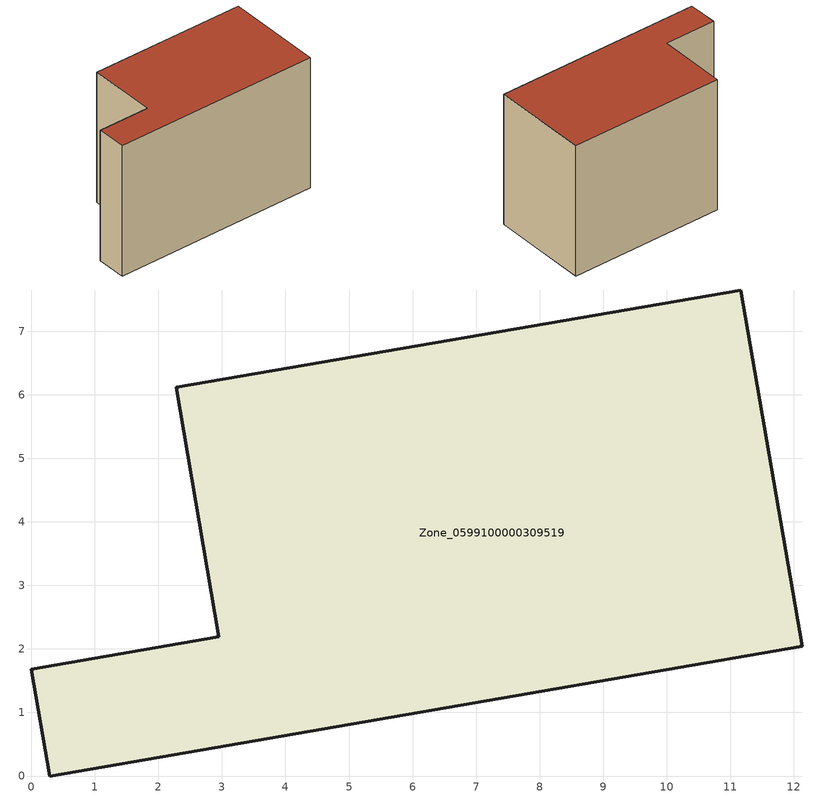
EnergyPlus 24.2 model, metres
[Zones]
Zone_0599100000309519
 floor ground (C_G): 12.13,2.04 0.29,0 0,1.68 2.95,2.19 2.28,6.12 11.17,7.65 z0
 wall outside (C_F): 12.13,2.04 11.17,7.65 2.28,6.12 2.95,2.19 0,1.68 0.29,0 12.13,2.04 z0:7.91
 roof outside (C_R): 0.29,0 12.13,2.04 11.17,7.65 2.28,6.12 2.95,2.19 0,1.68 z7.91
[BUILDING]
Pand.0599100000309519: North Axis=0; Terrain=City; Loads Convergence Tolerance Value=0.04; Temperature Convergence Tolerance Value=0.4; Solar Distribution=FullExterior; Maximum Number of Warmup Days=25; Minimum Number of Warmup Days=1
[Site:Location]
Rotterdam.The.Hague.AP_ZH_NLD Design_Conditions: Latitude=51.96; Longitude=4.45; Time Zone=1; Elevation=-4.5
[SITE:GROUNDTEMPERATURE:BUILDINGSURFACE]
18, 18, 18, 18, 18, 18, 18, 18, 18, 18, 18, 18
[MATERIAL] Thermal Absorptance=0.9; Solar Absorptance=0.7; Visible Absorptance=0.7
Name | Roughness | Thickness | Conductivity | Density | Specific Heat
G.TI.1992-2005 | MediumSmooth | 0.15 | 0.06 | 540 | 1210
F.TI.1992-2005 | Rough | 0.3 | 0.12 | 1920 | 840
R.TI.1992-2005 | MediumRough | 0.2 | 0.08 | 1500 | 1000
[CONSTRUCTION]
C_G: G.TI.1992-2005
C_F: F.TI.1992-2005
C_R: R.TI.1992-2005
[ZONE]
Zone_0599100000309519: Type=1; Multiplier=1; Ceiling Height=Autocalculate; Volume=Autocalculate; Floor Area=autocalculate; Part of Total Floor Area=Yes
[ZONEINFILTRATION:DESIGNFLOWRATE]
Infil_Zone_0599100000309519: Zone or ZoneList or Space or SpaceList=Zone_0599100000309519; Schedule=AlwaysOn; Design Flow Rate Calculation Method=Flow/Area; Flow Rate per Floor Area=0.0015; Constant Term Coefficient=1; Temperature Term Coefficient=0; Velocity Term Coefficient=0; Velocity Squared Term Coefficient=0
[HVACTEMPLATE:ZONE:IDEALLOADSAIRSYSTEM]
Zone_0599100000309519: Maximum Heating Supply Air Temperature=50; Minimum Cooling Supply Air Temperature=13; Maximum Heating Supply Air Humidity Ratio=0.0156; Minimum Cooling Supply Air Humidity Ratio=0.0077; Heating Limit=NoLimit; Cooling Limit=NoLimit; Dehumidification Control Type=ConstantSensibleHeatRatio; Cooling Sensible Heat Ratio=0.7; Dehumidification Setpoint=60; Humidification Control Type=None; Humidification Setpoint=30; Outdoor Air Method=None; Outdoor Air Flow Rate per Person=0.00944; Outdoor Air Flow Rate per Zone Floor Area=0; Outdoor Air Flow Rate per Zone=0; Demand Controlled Ventilation Type=None; Outdoor Air Economizer Type=NoEconomizer; Heat Recovery Type=None; Sensible Heat Recovery Effectiveness=0.7; Latent Heat Recovery Effectiveness=0.65
[ZONECONTROL:THERMOSTAT]
ThermostatControl_Zone_0599100000309519: Zone or ZoneList=Zone_0599100000309519; Control Type Schedule=DualSetpointControlType; Control 1=Thermostat_Zone_0599100000309519; Temperature Difference Between Cutout And Setpoint=0
[THERMOSTATSETPOINT:DUALSETPOINT]
Thermostat_Zone_0599100000309519: Heating Setpoint Temperature Schedule=HeatingSetpoint_Zone_0599100000309519; Cooling Setpoint Temperature Schedule=CoolingSetpoint_Zone_0599100000309519
[SCHEDULE:COMPACT]
HeatingSetpoint_Zone_0599100000309519: Through: 12/31, For: AllDays, Until: 24:00, 21
CoolingSetpoint_Zone_0599100000309519: Through: 12/31, For: AllDays, Until: 24:00, 24
DualSetpointControlType: Through: 12/31, For: AllDays, Until: 24:00, 4
AlwaysOn: Through: 12/31, For: AllDays, Until: 24:00, 1
